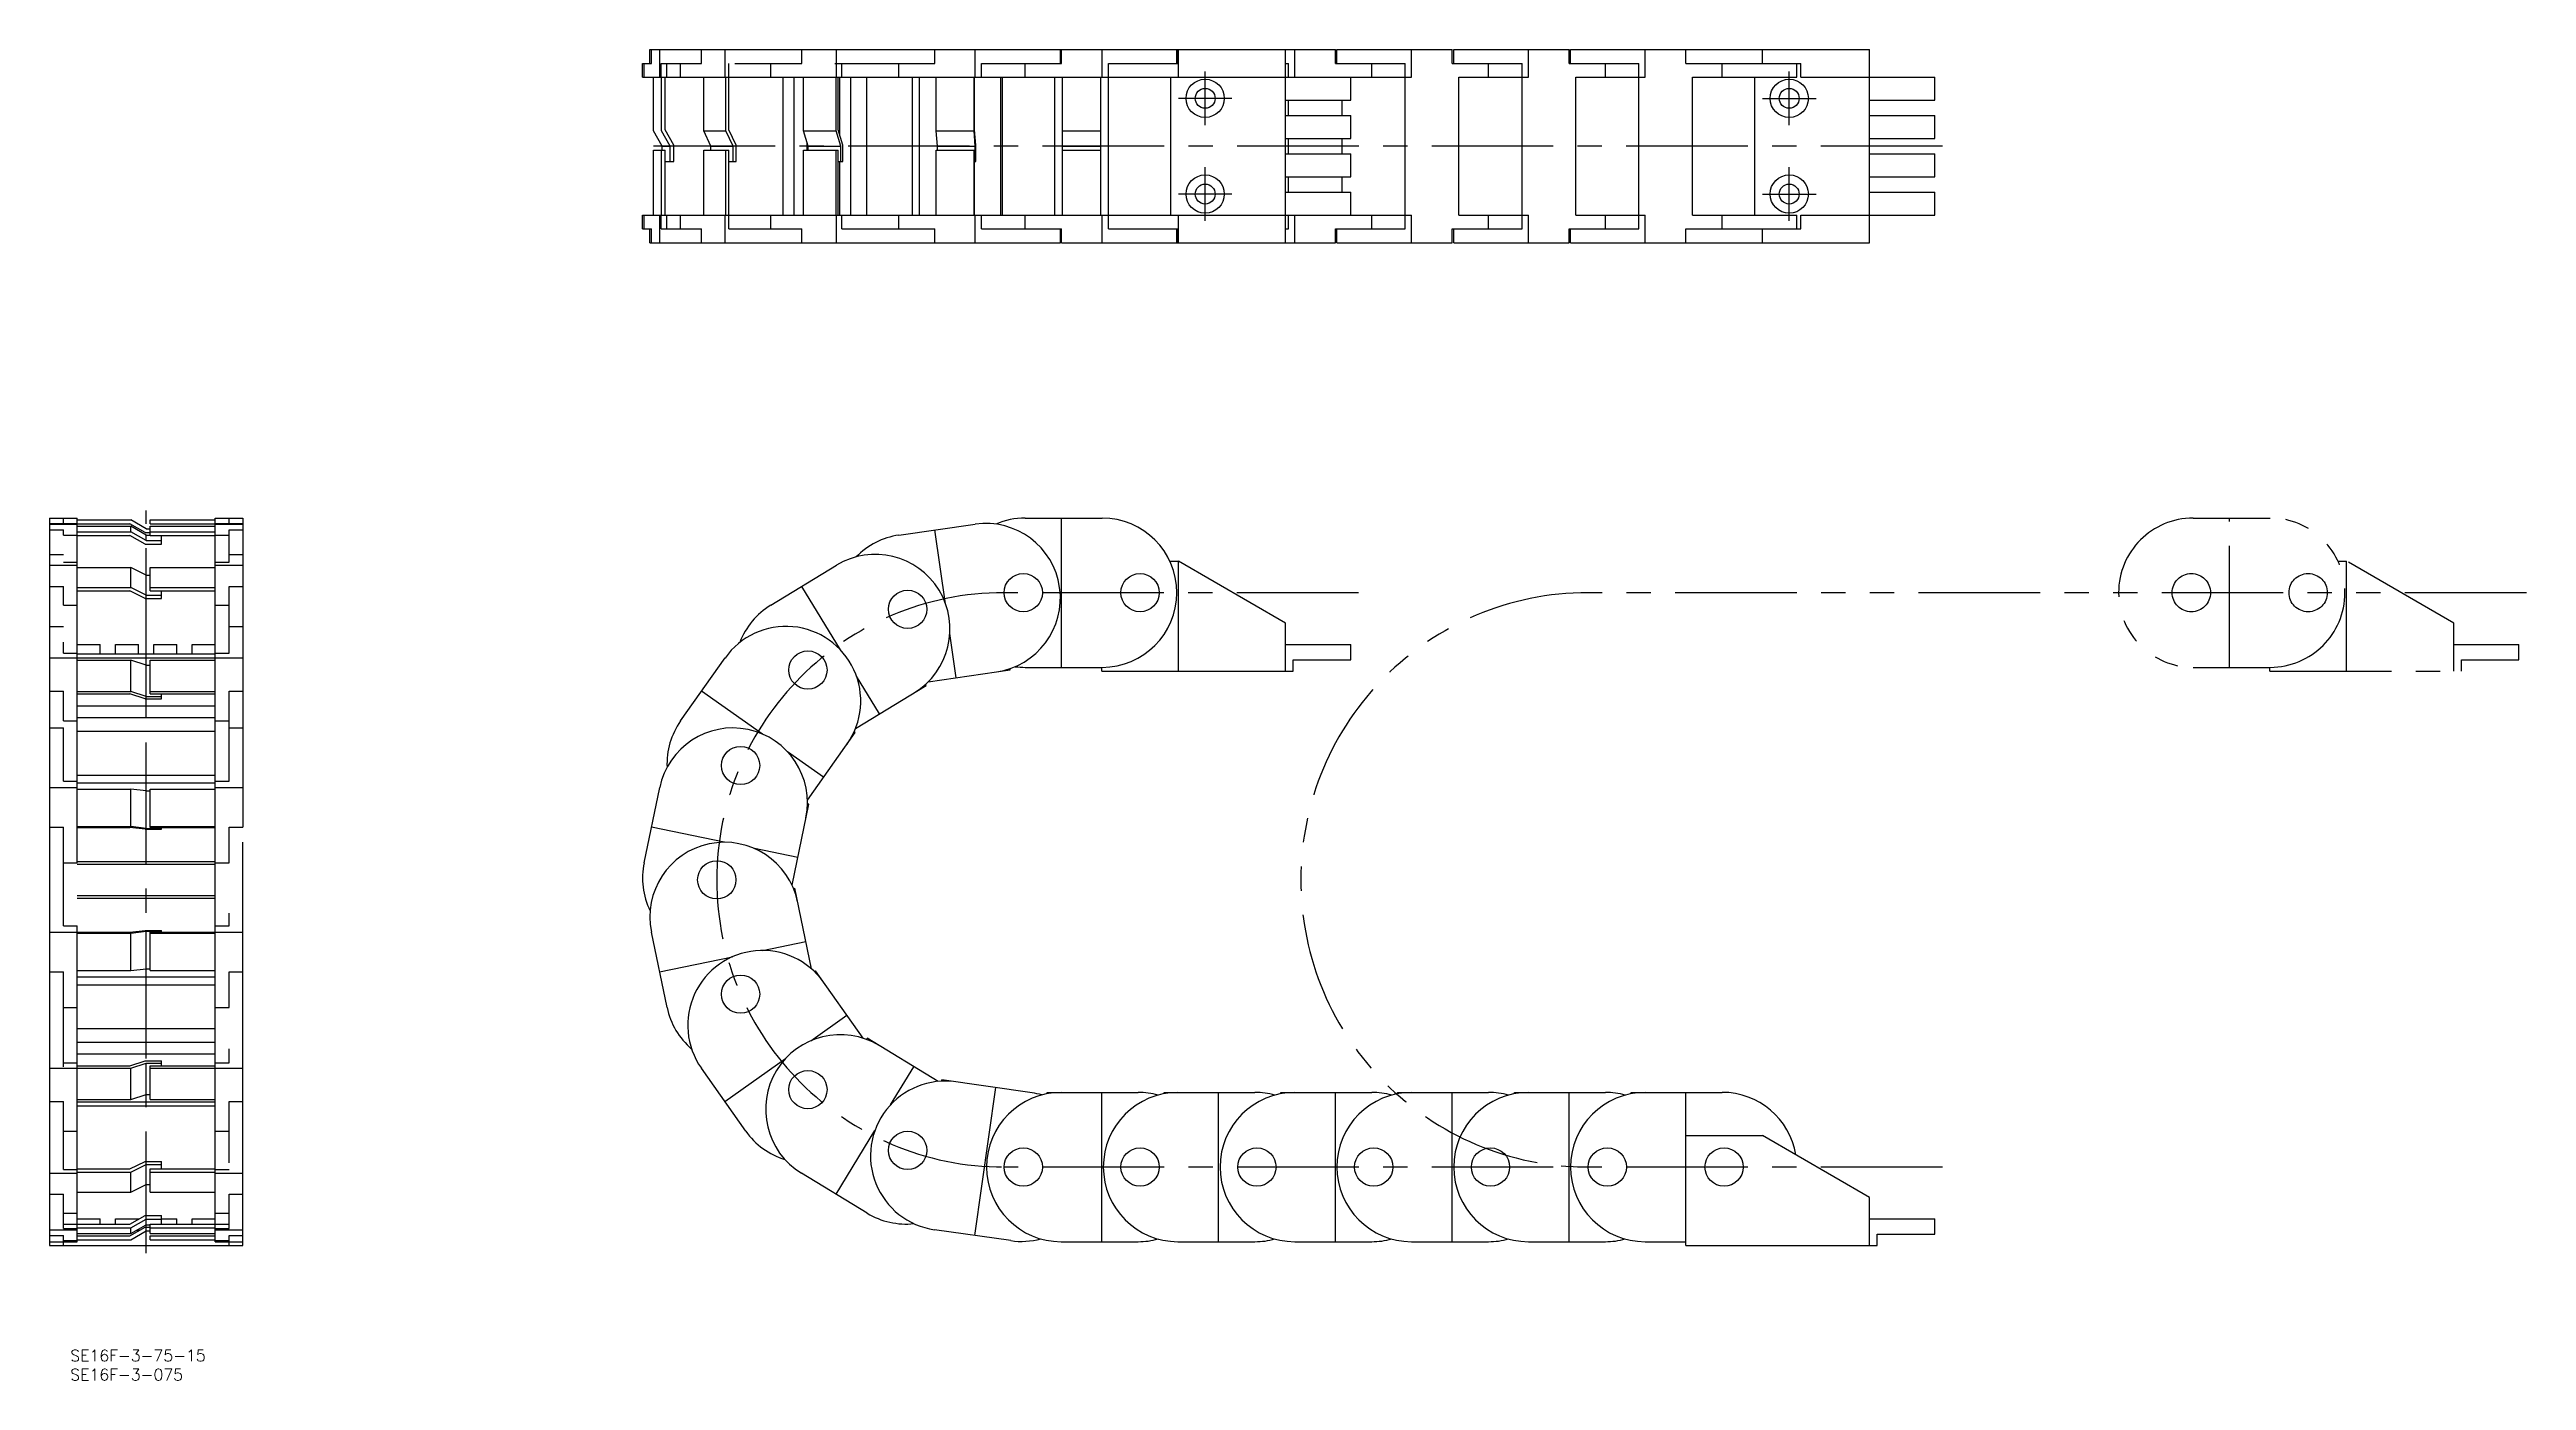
# Model space of a CAD drawing. Extents: x -25 to 621, y -35 to 312.
import ezdxf

# ---------------------------------------------------------------- set-up
doc = ezdxf.new("R2010")
doc.units = 0
doc.linetypes.add('CENTER', pattern=[50.8, 31.75, -6.35, 6.35, -6.35])
doc.linetypes.add('PHANTOM', pattern=[63.5, 31.75, -6.35, 6.35, -6.35, 6.35, -6.35])
doc.layers.get('0').update_dxf_attribs({"linetype": 'CONTINUOUS'})
doc.layers.add('CENTER', color=1, linetype='CENTER')
doc.styles.get("Standard").update_dxf_attribs({"font": 'txt.shx', "height": 3, "bigfont": 'bigfont.shx'})

msp = doc.modelspace()

# ---------------------------------------------------------------- linework, layer by layer
at = {"color": 7, "linetype": 'CONTINUOUS'}
for p, q in [((131.49, 308.73), (131.49, 312.35)), ((131.49, 312.35), (310.5, 312.35)), ((131.92, 308.73), (131.92, 312.35)), ((134.08, 305.1), (134.08, 312.35)), ((145.01, 308.73), (145.01, 312.35)), ((151.12, 305.1), (151.12, 312.35)), ((171.16, 308.73), (171.16, 312.35)), ((180.21, 305.1), (180.21, 312.35)), ((180.21, 305.1), (180.21, 312.35)), ((205.93, 308.73), (205.93, 312.35)), ((216.42, 305.1), (216.42, 312.35)), ((238.7, 308.73), (238.7, 312.35)), ((238.9, 308.73), (238.9, 312.35)), ((239, 308.73), (239, 312.35)), ((249.6, 305.1), (249.6, 312.35)), ((269.1, 308.73), (269.1, 312.35)), ((269.4, 308.73), (269.4, 312.35)), ((269.5, 305.1), (269.5, 312.35)), ((297.5, 261.85), (297.5, 312.35)), ((299.9, 305.1), (299.9, 312.35)), ((310.5, 308.73), (310.5, 312.35)), ((310.9, 308.73), (310.9, 312.35)), ((310.9, 312.35), (341, 312.35)), ((330.4, 305.1), (330.4, 312.35)), ((341, 308.73), (341, 312.35)), ((341.4, 308.73), (341.4, 312.35)), ((341.4, 312.35), (371.5, 312.35)), ((360.9, 305.1), (360.9, 312.35)), ((371.5, 308.73), (371.5, 312.35)), ((371.9, 308.73), (371.9, 312.35)), ((371.9, 312.35), (450, 312.35)), ((391.4, 305.1), (391.4, 312.35)), ((402, 308.73), (402, 312.35)), ((422, 308.73), (422, 312.35)), ((450, 261.85), (450, 312.35)), ((129.58, 305.1), (129.58, 308.73)), ((129.58, 308.73), (131.92, 308.73)), ((129.58, 305.1), (330.4, 305.1)), ((129.99, 305.1), (129.99, 308.73)), ((132.46, 291.1), (132.46, 305.1)), ((134.48, 305.1), (134.48, 308.73)), ((134.48, 308.73), (145.01, 308.73)), ((134.5, 291.1), (134.5, 305.1)), ((135.47, 291.37), (135.47, 305.1)), ((135.97, 305.1), (135.97, 308.73)), ((139.54, 305.1), (139.54, 308.73)), ((145.56, 291.1), (145.56, 305.1)), ((151.33, 291.1), (151.33, 305.1)), ((152.13, 305.1), (152.13, 308.73)), ((152.14, 291.37), (152.14, 305.1)), ((153.69, 308.73), (171.16, 308.73)), ((163.05, 305.1), (163.05, 308.73)), ((166.32, 269.1), (166.32, 305.1)), ((169.17, 269.1), (169.17, 305.1)), ((171.63, 291.1), (171.63, 305.1)), ((179.81, 308.73), (205.93, 308.73)), ((180.17, 291.1), (180.17, 305.1)), ((180.7, 291.37), (180.7, 305.1)), ((181.08, 290.08), (181.08, 305.1)), ((181.66, 305.1), (181.66, 308.73)), ((183.94, 269.1), (183.94, 305.1)), ((188.13, 269.1), (188.13, 305.1)), ((196.53, 305.1), (196.53, 308.73)), ((200.09, 269.1), (200.09, 305.1)), ((201.91, 269.1), (201.91, 305.1)), ((206.25, 291.1), (206.25, 305.1)), ((216.15, 291.1), (216.15, 305.1)), ((216.29, 291.37), (216.29, 305.1)), ((218.06, 305.1), (218.06, 308.73)), ((218.06, 308.73), (239, 308.73)), ((223.12, 269.1), (223.12, 305.1)), ((223.62, 269.1), (223.62, 305.1)), ((229.5, 305.1), (229.5, 308.73)), ((237.25, 269.1), (237.25, 305.1)), ((239.25, 269.1), (239.25, 305.1)), ((249.25, 269.1), (249.25, 305.1)), ((251.25, 305.1), (251.25, 308.73)), ((251.25, 308.73), (269.5, 308.73)), ((251.25, 269.1), (251.25, 305.1)), ((267.5, 269.1), (267.5, 305.1)), ((289.5, 305.1), (289.5, 305.1)), ((297.5, 308.73), (298.25, 308.73)), ((298.25, 305.1), (298.25, 308.73)), ((310.5, 308.73), (328.75, 308.73)), ((314.5, 299.1), (314.5, 305.1)), ((320, 305.1), (320, 308.73)), ((328.75, 265.48), (328.75, 308.73)), ((341, 308.73), (359.25, 308.73)), ((342.75, 269.1), (342.75, 305.1)), ((342.75, 305.1), (360.9, 305.1)), ((350.5, 305.1), (350.5, 308.73)), ((359.25, 265.48), (359.25, 308.73)), ((371.5, 308.73), (389.75, 308.73)), ((373.25, 269.1), (373.25, 305.1)), ((373.25, 305.1), (391.4, 305.1)), ((381, 305.1), (381, 308.73)), ((389.75, 265.48), (389.75, 308.73)), ((402, 308.73), (432, 308.73)), ((403.75, 269.1), (403.75, 305.1)), ((403.75, 305.1), (431, 305.1)), ((411.5, 305.1), (411.5, 308.73)), ((420, 269.1), (420, 305.1)), ((431, 305.1), (431, 308.73)), ((432, 305.1), (432, 308.73)), ((432, 305.1), (467, 305.1)), ((467, 299.1), (467, 305.1)), ((297.5, 299.1), (314.5, 299.1)), ((298.25, 295.1), (298.25, 299.1)), ((312.25, 295.1), (312.25, 299.1)), ((450, 299.1), (467, 299.1)), ((134.72, 287.1), (132.46, 291.1)), ((136.76, 287.1), (134.5, 291.1)), ((137.74, 287.37), (135.47, 291.37)), ((145.56, 291.1), (151.33, 291.1)), ((147.45, 287.1), (145.56, 291.1)), ((153.21, 287.1), (151.33, 291.1)), ((154.03, 287.37), (152.14, 291.37)), ((171.63, 291.1), (180.17, 291.1)), ((172.84, 287.1), (171.63, 291.1)), ((181.38, 287.1), (180.17, 291.1)), ((181.9, 287.37), (180.7, 291.37)), ((206.25, 291.1), (216.15, 291.1)), ((206.58, 287.1), (206.25, 291.1)), ((216.47, 287.1), (216.15, 291.1)), ((216.62, 287.37), (216.29, 291.37)), ((239.25, 291.1), (249.25, 291.1)), ((297.5, 295.1), (314.5, 295.1)), ((314.5, 289.1), (314.5, 295.1)), ((450, 295.1), (467, 295.1)), ((467, 289.1), (467, 295.1)), ((132.46, 269.1), (132.46, 286.1)), ((132.46, 286.1), (135.47, 286.1)), ((134.5, 269.1), (134.5, 286.1)), ((134.72, 286.1), (134.72, 287.1)), ((134.72, 287.1), (136.76, 287.1)), ((135.47, 269.1), (135.47, 286.1)), ((136.76, 283.1), (136.76, 287.1)), ((137.74, 283.1), (137.74, 287.37)), ((145.56, 269.1), (145.56, 286.1)), ((145.56, 286.1), (152.14, 286.1)), ((147.45, 286.1), (147.45, 287.1)), ((147.45, 287.1), (153.21, 287.1)), ((151.33, 269.1), (151.33, 286.1)), ((152.14, 269.1), (152.14, 286.1)), ((153.21, 283.1), (153.21, 287.1)), ((154.03, 283.1), (154.03, 287.37)), ((171.63, 269.1), (171.63, 286.1)), ((171.63, 286.1), (180.7, 286.1)), ((172.6, 286.1), (172.6, 287.89)), ((172.84, 286.1), (172.84, 287.1)), ((172.84, 287.1), (181.38, 287.1)), ((172.84, 287.1), (181.38, 287.1)), ((180.17, 269.1), (180.17, 286.1)), ((180.7, 269.1), (180.7, 286.1)), ((181.38, 283.1), (181.38, 287.1)), ((181.9, 283.1), (181.9, 287.37)), ((206.25, 269.1), (206.25, 286.1)), ((206.25, 286.1), (216.29, 286.1)), ((206.58, 286.1), (206.58, 287.1)), ((206.58, 287.1), (216.47, 287.1)), ((216.15, 269.1), (216.15, 286.1)), ((216.29, 269.1), (216.29, 286.1)), ((216.47, 283.1), (216.47, 287.1)), ((216.62, 283.1), (216.62, 287.37)), ((239.25, 287.1), (249.25, 287.1)), ((239.25, 286.1), (249.25, 286.1)), ((297.5, 289.1), (314.5, 289.1)), ((297.5, 285.1), (314.5, 285.1)), ((298.25, 285.1), (298.25, 289.1)), ((312.25, 285.1), (312.25, 289.1)), ((314.5, 279.1), (314.5, 285.1)), ((450, 289.1), (467, 289.1)), ((450, 285.1), (467, 285.1)), ((467, 279.1), (467, 285.1)), ((135.47, 283.1), (137.74, 283.1)), ((152.14, 283.1), (154.03, 283.1)), ((180.7, 283.1), (181.9, 283.1)), ((181.08, 269.1), (181.08, 283.1)), ((216.29, 283.1), (216.47, 283.1)), ((216.29, 283.1), (216.47, 283.1)), ((216.47, 283.1), (216.62, 283.1)), ((216.47, 283.1), (216.62, 283.1)), ((297.5, 279.1), (314.5, 279.1)), ((298.25, 275.1), (298.25, 279.1)), ((312.25, 275.1), (312.25, 279.1)), ((450, 279.1), (467, 279.1)), ((297.5, 275.1), (314.5, 275.1)), ((314.5, 269.1), (314.5, 275.1)), ((450, 275.1), (467, 275.1)), ((467, 269.1), (467, 275.1)), ((129.58, 265.48), (129.58, 269.1)), ((129.58, 269.1), (330.4, 269.1)), ((129.58, 265.48), (131.92, 265.48)), ((129.99, 265.48), (129.99, 269.1)), ((131.49, 261.85), (131.49, 265.48)), ((131.92, 261.85), (131.92, 265.48)), ((134.08, 261.85), (134.08, 269.1)), ((134.48, 265.48), (134.48, 269.1)), ((134.48, 265.48), (145.01, 265.48)), ((135.97, 265.48), (135.97, 269.1)), ((139.54, 265.48), (139.54, 269.1)), ((145.01, 261.85), (145.01, 265.48)), ((151.12, 261.85), (151.12, 269.1)), ((152.13, 265.48), (152.13, 269.1)), ((152.13, 265.48), (171.16, 265.48)), ((163.05, 265.48), (163.05, 269.1)), ((171.16, 261.85), (171.16, 265.48)), ((180.21, 261.85), (180.21, 269.1)), ((180.21, 261.85), (180.21, 269.1)), ((181.66, 265.48), (181.66, 269.1)), ((181.66, 265.48), (205.93, 265.48)), ((196.53, 265.48), (196.53, 269.1)), ((205.93, 261.85), (205.93, 265.48)), ((216.42, 261.85), (216.42, 269.1)), ((216.42, 261.85), (216.42, 269.1)), ((218.06, 265.48), (218.06, 269.1)), ((218.06, 265.48), (239, 265.48)), ((229.5, 265.48), (229.5, 269.1)), ((238.7, 261.85), (238.7, 265.48)), ((238.9, 261.85), (238.9, 265.48)), ((239, 261.85), (239, 265.48)), ((249.6, 261.85), (249.6, 269.1)), ((251.25, 265.48), (251.25, 269.1)), ((251.25, 265.48), (269.5, 265.48)), ((269.1, 261.85), (269.1, 265.48)), ((269.4, 261.85), (269.4, 265.48)), ((269.5, 261.85), (269.5, 269.1)), ((297.5, 265.48), (298.25, 265.48)), ((298.25, 265.48), (298.25, 269.1)), ((299.9, 261.85), (299.9, 269.1)), ((310.5, 261.85), (310.5, 265.48)), ((310.5, 265.48), (328.75, 265.48)), ((310.9, 261.85), (310.9, 265.48)), ((320, 265.48), (320, 269.1)), ((330.4, 261.85), (330.4, 269.1)), ((341, 261.85), (341, 265.48)), ((341, 265.48), (359.25, 265.48)), ((341.4, 261.85), (341.4, 265.48)), ((342.75, 269.1), (360.9, 269.1)), ((350.5, 265.48), (350.5, 269.1)), ((360.9, 261.85), (360.9, 269.1)), ((371.5, 261.85), (371.5, 265.48)), ((371.5, 265.48), (389.75, 265.48)), ((371.9, 261.85), (371.9, 265.48)), ((373.25, 269.1), (391.4, 269.1)), ((381, 265.48), (381, 269.1)), ((391.4, 261.85), (391.4, 269.1)), ((402, 261.85), (402, 265.48)), ((402, 265.48), (432, 265.48)), ((403.75, 269.1), (431, 269.1)), ((411.5, 265.48), (411.5, 269.1)), ((422, 261.85), (422, 265.48)), ((431, 265.48), (431, 269.1)), ((432, 265.48), (432, 269.1)), ((432, 269.1), (467, 269.1)), ((131.49, 261.85), (238.7, 261.85)), ((216.42, 261.85), (238.7, 261.85)), ((239, 261.85), (297.5, 261.85)), ((280, 261.85), (280, 261.85)), ((297.5, 261.85), (299.9, 261.85)), ((299.9, 261.85), (310.5, 261.85)), ((310.9, 261.85), (341, 261.85)), ((341.4, 261.85), (371.5, 261.85)), ((371.9, 261.85), (450, 261.85)), ((391.4, 261.85), (402, 261.85)), ((-25.25, 190), (-18, 190)), ((-25.25, 190), (-25.25, 0)), ((-25.25, 188.59), (-21.62, 188.59)), ((-25.25, 188.39), (-18, 188.39)), ((-21.62, 188.56), (-21.62, 190)), ((-21.62, 188.56), (-18, 188.56)), ((-18, 99.95), (-18, 190)), ((-18, 189.5), (-4, 189.5)), ((-18, 188.5), (-4.27, 188.5)), ((-18, 187.84), (-4, 187.84)), ((-0.27, 186.19), (-4.27, 188.5)), ((0, 187.19), (-4, 189.5)), ((-4, 186.42), (-4, 187.84)), ((0, 185.56), (-4, 187.84)), ((1, 188.5), (1, 189.5)), ((1, 189.5), (18, 189.5)), ((1, 188.5), (18, 188.5)), ((1, 185.43), (1, 187.84)), ((1, 187.84), (18, 187.84)), ((18, 190), (25.25, 190)), ((18, 1), (18, 190)), ((18, 188.56), (21.62, 188.56)), ((18, 188.39), (25.25, 188.39)), ((21.62, 188.56), (21.62, 190)), ((21.62, 188.59), (25.25, 188.59)), ((25.25, 190), (25.25, 109.26)), ((196.53, 185.52), (216.42, 188.39)), ((229.5, 190), (249.6, 190)), ((239, 151), (239, 190)), ((-25.25, 186.88), (-21.62, 186.88)), ((-21.62, 185.52), (-21.62, 186.88)), ((-21.62, 185.52), (-18, 185.52)), ((-18, 186.42), (-4, 186.42)), ((-18, 185.43), (-4.27, 185.43)), ((-0.27, 183.14), (-4.27, 185.43)), ((0, 184.13), (-4, 186.42)), ((-0.27, 186.19), (1, 186.19)), ((-0.27, 183.14), (4, 183.14)), ((0, 187.19), (1, 187.19)), ((0, 184.13), (0, 185.56)), ((0, 185.56), (1, 185.56)), ((0, 184.13), (4, 184.13)), ((1, 186.42), (18, 186.42)), ((1, 185.43), (18, 185.43)), ((4, 183.14), (4, 185.43)), ((18, 185.52), (21.62, 185.52)), ((21.62, 178.45), (21.62, 186.88)), ((21.62, 186.88), (25.25, 186.88)), ((208.71, 167.6), (205.93, 186.88)), ((-25.25, 180.5), (-21.62, 180.5)), ((-25.25, 177.66), (-18, 177.66)), ((-21.62, 178.45), (-18, 178.45)), ((-18, 177.05), (-4, 177.05)), ((-4, 171.85), (-4, 177.05)), ((0, 175.07), (-4, 177.05)), ((0, 169.87), (0, 175.07)), ((0, 169.87), (0, 175.07)), ((0, 175.07), (1, 175.07)), ((0, 175.07), (1, 175.07)), ((1, 170.99), (1, 177.05)), ((1, 177.05), (18, 177.05)), ((18, 178.45), (21.62, 178.45)), ((18, 177.66), (25.25, 177.66)), ((21.62, 180.5), (25.25, 180.5)), ((163.05, 167.2), (180.21, 177.66)), ((267.27, 178.75), (269.5, 178.75)), ((269.5, 150), (269.5, 178.75)), ((297.5, 162.58), (269.5, 178.75)), ((-25.25, 172.14), (-21.62, 172.14)), ((-21.62, 167.2), (-21.62, 172.14)), ((-18, 171.85), (-4, 171.85)), ((-18, 170.99), (-4.27, 170.99)), ((-0.27, 169.02), (-4.27, 170.99)), ((0, 169.87), (-4, 171.85)), ((-0.27, 169.02), (4, 169.02)), ((-0.27, 169.02), (4, 169.02)), ((0, 169.87), (4, 169.87)), ((0, 169.87), (4, 169.87)), ((1, 171.85), (18, 171.85)), ((1, 170.99), (18, 170.99)), ((4, 169.02), (4, 170.99)), ((21.62, 154.74), (21.62, 172.14)), ((21.62, 172.14), (25.25, 172.14)), ((181.26, 155.55), (171.16, 172.14)), ((-25.25, 161.7), (-21.62, 161.7)), ((-25.25, 161.7), (-21.62, 161.7)), ((-21.62, 167.2), (-18, 167.2)), ((18, 167.2), (21.62, 167.2)), ((21.62, 161.7), (25.25, 161.7)), ((21.62, 161.7), (25.25, 161.7)), ((297.5, 150), (297.5, 162.58)), ((-21.62, 154.74), (-21.62, 157.56)), ((-18, 157), (-12, 157)), ((-12, 154.5), (-12, 157)), ((-8, 154.5), (-8, 157)), ((-8, 157), (-2, 157)), ((-2, 154.5), (-2, 157)), ((2, 154.5), (2, 157)), ((2, 157), (8, 157)), ((8, 154.5), (8, 157)), ((12, 154.5), (12, 157)), ((12, 157), (18, 157)), ((21.62, 155.29), (21.62, 155.29)), ((21.62, 155.29), (21.62, 155.29)), ((211.49, 148.28), (209.82, 159.85)), ((297.5, 157), (314.5, 157)), ((314.5, 153), (314.5, 157)), ((-25.25, 153.44), (-18, 153.44)), ((-21.62, 154.74), (-18, 154.74)), ((-18, 154.5), (18, 154.5)), ((-18, 153.49), (18, 153.49)), ((-18, 152.86), (-4, 152.86)), ((-4, 144.69), (-4, 152.86)), ((0, 151.53), (-4, 152.86)), ((0, 143.36), (0, 151.53)), ((0, 151.53), (1, 151.53)), ((1, 144.11), (1, 152.86)), ((1, 152.86), (18, 152.86)), ((18, 154.74), (21.62, 154.74)), ((18, 153.44), (25.25, 153.44)), ((139.54, 137.01), (151.12, 153.44)), ((204.15, 147.22), (225.59, 150.31)), ((225.59, 150.31), (225.55, 150.65)), ((229.5, 151), (249.6, 151)), ((249.5, 150), (249.5, 151)), ((249.5, 150), (299.5, 150)), ((299.5, 153), (314.5, 153)), ((299.5, 150), (299.5, 153)), ((-25.25, 144.77), (-21.62, 144.77)), ((-21.62, 137.01), (-21.62, 144.77)), ((-18, 144.69), (-4, 144.69)), ((-18, 144.11), (-4.27, 144.11)), ((-0.27, 142.78), (-4.27, 144.11)), ((0, 143.36), (-4, 144.69)), ((-0.27, 142.78), (4, 142.78)), ((0, 143.36), (4, 143.36)), ((1, 144.69), (18, 144.69)), ((1, 144.11), (18, 144.11)), ((4, 142.78), (4, 144.11)), ((21.62, 121.24), (21.62, 144.77)), ((21.62, 144.77), (25.25, 144.77)), ((160.88, 133.58), (145.01, 144.77)), ((185.19, 135.02), (203.62, 146.25)), ((191.45, 138.83), (185.44, 148.69)), ((203.62, 146.25), (203.44, 146.54)), ((-21.62, 137.01), (-18, 137.01)), ((-18, 140.91), (18, 140.91)), ((-18, 137.92), (18, 137.92)), ((18, 137.01), (21.62, 137.01)), ((-25.25, 135.17), (-21.62, 135.17)), ((-21.62, 121.24), (-21.62, 135.17)), ((-18, 134.32), (18, 134.32)), ((21.62, 135.17), (25.25, 135.17)), ((172.66, 116.31), (185.09, 133.94)), ((185.09, 133.94), (184.81, 134.14)), ((-18, 122.88), (18, 122.88)), ((176.88, 122.3), (167.45, 128.95)), ((-25.25, 119.63), (-18, 119.63)), ((-21.62, 121.24), (-18, 121.24)), ((-18, 120.87), (18, 120.87)), ((-18, 119.19), (-4, 119.19)), ((-4, 109.4), (-4, 119.19)), ((0, 118.72), (-4, 119.19)), ((0, 108.93), (0, 118.72)), ((0, 118.72), (1, 118.72)), ((1, 109.2), (1, 119.19)), ((1, 119.19), (18, 119.19)), ((18, 121.24), (21.62, 121.24)), ((18, 119.63), (25.25, 119.63)), ((129.99, 99.95), (134.08, 119.63)), ((168.62, 94.15), (173, 115.28)), ((173, 115.28), (172.67, 115.35)), ((-25.25, 109.26), (-21.62, 109.26)), ((-21.62, 83.47), (-21.62, 109.26)), ((-18, 109.4), (-4, 109.4)), ((-18, 109.2), (-4.27, 109.2)), ((-0.27, 108.73), (-4.27, 109.2)), ((0, 108.93), (-4, 109.4)), ((-0.27, 108.73), (4, 108.73)), ((0, 108.93), (4, 108.93)), ((1, 109.4), (18, 109.4)), ((1, 109.2), (18, 109.2)), ((4, 108.73), (4, 109.2)), ((21.62, 99.95), (21.62, 109.26)), ((21.62, 109.26), (25.25, 109.26)), ((25.25, 0), (25.25, 105.31)), ((150.94, 105.31), (131.92, 109.26)), ((170.11, 101.33), (158.81, 103.67)), ((-21.62, 99.95), (-18, 99.95)), ((-18, 100.32), (18, 100.32)), ((-18, 99.61), (18, 99.61)), ((18, 99.95), (21.62, 99.95)), ((-18, 91.39), (18, 91.39)), ((-18, 90.68), (18, 90.68)), ((169.01, 93.28), (169.34, 93.35)), ((173.73, 72.22), (169.34, 93.35)), ((21.62, 83.47), (21.62, 86.83)), ((-25.25, 81.84), (-18, 81.84)), ((-21.62, 83.47), (-18, 83.47)), ((-18, 1), (-18, 83.47)), ((-18, 62.16), (-18, 81.84)), ((-18, 62.16), (-18, 81.84)), ((-18, 81.8), (-4.27, 81.8)), ((-18, 81.6), (-4, 81.6)), ((-4.27, 81.8), (-0.27, 82.27)), ((-4, 81.6), (0, 82.07)), ((-4, 71.81), (-4, 81.6)), ((-0.27, 82.27), (4, 82.27)), ((0, 72.28), (0, 82.07)), ((0, 82.07), (4, 82.07)), ((1, 71.81), (1, 81.8)), ((1, 81.8), (18, 81.8)), ((1, 81.6), (18, 81.6)), ((4, 81.8), (4, 82.27)), ((18, 83.47), (21.62, 83.47)), ((18, 81.84), (25.25, 81.84)), ((135.99, 62.16), (131.9, 81.84)), ((160.94, 77.05), (172.24, 79.39)), ((-25.25, 71.46), (-21.62, 71.46)), ((-21.62, 46.63), (-21.62, 71.46)), ((-18, 71.81), (-4, 71.81)), ((-4, 71.81), (0, 72.28)), ((0, 72.28), (1, 72.28)), ((1, 71.81), (18, 71.81)), ((21.62, 62.16), (21.62, 71.46)), ((21.62, 71.46), (25.25, 71.46)), ((134.06, 71.46), (153.07, 75.41)), ((174.44, 71.57), (174.72, 71.77)), ((187.16, 54.14), (174.72, 71.77)), ((-18, 70.13), (18, 70.13)), ((-18, 68.12), (18, 68.12)), ((-21.62, 62.16), (-18, 62.16)), ((18, 62.16), (21.62, 62.16)), ((173.5, 53.47), (182.93, 60.12)), ((-18, 56.68), (18, 56.68)), ((-18, 53.08), (18, 53.08)), ((188.06, 53.82), (188.24, 54.12)), ((206.75, 42.85), (188.24, 54.12)), ((-25.25, 46.31), (-18, 46.31)), ((-21.62, 47.7), (-18, 47.7)), ((-18, 50.09), (18, 50.09)), ((-18, 46.89), (-4.27, 46.89)), ((-18, 46.31), (-4, 46.31)), ((-4.27, 46.89), (-0.27, 48.22)), ((-4, 46.31), (0, 47.64)), ((-4, 38.14), (-4, 46.31)), ((-0.27, 48.22), (4, 48.22)), ((0, 39.47), (0, 47.64)), ((0, 47.64), (4, 47.64)), ((1, 38.14), (1, 46.89)), ((1, 46.89), (18, 46.89)), ((1, 46.31), (18, 46.31)), ((4, 46.89), (4, 48.22)), ((18, 47.7), (21.62, 47.7)), ((18, 46.31), (25.25, 46.31)), ((21.62, 47.7), (21.62, 51.4)), ((156.54, 29.88), (144.95, 46.31)), ((151.06, 37.65), (166.94, 48.84)), ((194.33, 36.72), (200.41, 46.71)), ((-4, 38.14), (0, 39.47)), ((0, 39.47), (1, 39.47)), ((207.73, 42.92), (207.78, 43.26)), ((231.29, 39.87), (207.78, 43.26)), ((216.32, 2.63), (221.88, 41.23)), ((235.25, 40), (259, 40)), ((235.25, 39.66), (235.25, 40)), ((249.5, 1), (249.5, 40)), ((265.75, 40), (289.5, 40)), ((265.75, 39.66), (265.75, 40)), ((280, 1), (280, 40)), ((296.25, 40), (320, 40)), ((296.25, 39.66), (296.25, 40)), ((310.5, 1), (310.5, 40)), ((326.75, 40), (350.5, 40)), ((326.75, 39.66), (326.75, 40)), ((341, 1), (341, 40)), ((357.25, 40), (381, 40)), ((357.25, 39.66), (357.25, 40)), ((371.5, 1), (371.5, 40)), ((387.75, 40), (411.5, 40)), ((387.75, 39.66), (387.75, 40)), ((402, 0), (402, 40)), ((-25.25, 37.65), (-21.62, 37.65)), ((-21.62, 19.83), (-21.62, 37.65)), ((-18, 38.14), (-4, 38.14)), ((-18, 37.51), (18, 37.51)), ((-18, 36.5), (18, 36.5)), ((1, 38.14), (18, 38.14)), ((21.62, 21.62), (21.62, 37.65)), ((21.62, 37.65), (25.25, 37.65)), ((-21.62, 29.88), (-18, 29.88)), ((18, 29.88), (21.62, 29.88)), ((180.13, 13.4), (190.26, 30.03)), ((402, 28.75), (422, 28.75)), ((450, 12.58), (422, 28.75)), ((-21.62, 19.83), (-18, 19.83)), ((-18, 20.01), (-4.27, 20.01)), ((-4.27, 20.01), (-0.27, 21.98)), ((-4, 19.15), (0, 21.13)), ((-0.27, 21.98), (4, 21.98)), ((0, 15.93), (0, 21.13)), ((0, 21.13), (4, 21.13)), ((1, 13.95), (1, 20.01)), ((1, 20.01), (18, 20.01)), ((4, 20.01), (4, 21.98)), ((18, 19.83), (21.62, 19.83)), ((-25.25, 18.91), (-18, 18.91)), ((-25.25, 13.4), (-21.62, 13.4)), ((-21.62, 4.44), (-21.62, 13.4)), ((-18, 19.15), (-4, 19.15)), ((-18, 13.95), (-4, 13.95)), ((-4, 13.95), (-4, 19.15)), ((-4, 13.95), (0, 15.93)), ((0, 15.93), (1, 15.93)), ((1, 19.15), (18, 19.15)), ((1, 13.95), (18, 13.95)), ((18, 18.91), (25.25, 18.91)), ((21.62, 4.44), (21.62, 13.4)), ((21.62, 13.4), (25.25, 13.4)), ((188.24, 8.45), (171.08, 18.91)), ((-21.62, 8.45), (-18, 8.45)), ((-18, 7), (-12, 7)), ((-12, 5.57), (-12, 7)), ((-8, 5.57), (-8, 7)), ((-8, 7), (-2, 7)), ((-4.27, 5.57), (-0.27, 7.86)), ((-4, 4.58), (0, 6.87)), ((-2, 6.87), (-2, 7)), ((-0.27, 7.86), (4, 7.86)), ((0, 5.44), (0, 6.87)), ((0, 6.87), (4, 6.87)), ((4, 5.57), (4, 7.86)), ((4, 7), (8, 7)), ((8, 5.57), (8, 7)), ((12, 5.57), (12, 7)), ((12, 7), (18, 7)), ((18, 8.45), (21.62, 8.45)), ((450, 0), (450, 12.58)), ((450, 7), (467, 7)), ((467, 3), (467, 7)), ((-25.25, 4.14), (-18, 4.14)), ((-25.25, 2.63), (-21.62, 2.63)), ((-25.25, 1), (-18, 1)), ((-25.25, 0), (25.25, 0)), ((-21.62, 5.61), (-18, 5.61)), ((-21.62, 4.44), (-18, 4.44)), ((-21.62, 1.07), (-21.62, 2.63)), ((-21.62, 1.27), (-18, 1.27)), ((-21.62, 1.07), (-18, 1.07)), ((-21.62, 1.07), (-18, 1.07)), ((-21.62, 0), (-21.62, 1)), ((-18, 5.57), (-4.27, 5.57)), ((-18, 4.58), (-4, 4.58)), ((-18, 3.16), (-4, 3.16)), ((-18, 2.5), (-4.27, 2.5)), ((-18, 1.5), (-4, 1.5)), ((-4.27, 2.5), (-0.27, 4.81)), ((-4, 3.16), (0, 5.44)), ((-4, 3.16), (-4, 4.58)), ((-4, 1.5), (0, 3.81)), ((-2.52, 4), (-1.67, 4)), ((-2, 4), (-2, 4.3)), ((-0.27, 4.81), (1, 4.81)), ((0, 5.44), (1, 5.44)), ((0, 3.81), (1, 3.81)), ((1, 3.16), (1, 5.57)), ((1, 5.57), (18, 5.57)), ((1, 4.58), (18, 4.58)), ((1, 3.16), (18, 3.16)), ((1, 1.5), (1, 2.5)), ((1, 2.5), (18, 2.5)), ((1, 1.5), (18, 1.5)), ((18, 5.61), (21.62, 5.61)), ((18, 4.44), (21.62, 4.44)), ((18, 4.14), (25.25, 4.14)), ((18, 1.27), (21.62, 1.27)), ((18, 1.07), (21.62, 1.07)), ((18, 1), (25.25, 1)), ((21.62, 1.07), (21.62, 2.63)), ((21.62, 2.63), (25.25, 2.63)), ((21.62, 0), (21.62, 1)), ((225.72, 1.27), (205.83, 4.14)), ((238.9, 1), (259, 1)), ((269.4, 1), (289.5, 1)), ((299.9, 1), (320, 1)), ((330.4, 1), (350.5, 1)), ((360.9, 1), (381, 1)), ((391.4, 1), (402, 1)), ((402, 0), (452, 0)), ((452, 3), (467, 3)), ((452, 0), (452, 3))]:
    msp.add_line(p, q, dxfattribs=at)
at = {"color": 3, "linetype": 'PHANTOM'}
for p, q in [((534.5, 190), (554.6, 190)), ((544, 151), (544, 190)), ((572.27, 178.75), (574.5, 178.75)), ((574.5, 150), (574.5, 178.75)), ((602.5, 162.58), (574.5, 178.75)), ((621.5, 170.5), (376.48, 170.5)), ((602.5, 150), (602.5, 162.58)), ((602.5, 157), (619.5, 157)), ((619.5, 153), (619.5, 157)), ((534.5, 151), (554.6, 151)), ((554.5, 150), (554.5, 151)), ((554.5, 150), (604.5, 150)), ((604.5, 153), (619.5, 153)), ((604.5, 150), (604.5, 153))]:
    msp.add_line(p, q, dxfattribs=at)
at = {"color": 7, "linetype": 'CONTINUOUS'}
for centre, radius in [((276.5, 299.6), 5), ((429, 299.6), 5), ((276.5, 299.6), 2.6), ((429, 299.6), 2.6), ((276.5, 274.6), 5), ((429, 274.6), 5), ((276.5, 274.6), 2.6), ((429, 274.6), 2.6), ((229, 170.5), 5), ((259.5, 170.5), 5), ((198.81, 166.15), 5), ((172.76, 150.29), 5), ((155.18, 125.36), 5), ((148.98, 95.5), 5), ((155.18, 65.64), 5), ((172.76, 40.71), 5), ((198.81, 24.85), 5), ((229, 20.5), 5), ((259.5, 20.5), 5), ((290, 20.5), 5), ((320.5, 20.5), 5), ((351, 20.5), 5), ((381.5, 20.5), 5), ((412, 20.5), 5)]:
    msp.add_circle(centre, radius, dxfattribs=at)
at = {"color": 3, "linetype": 'PHANTOM'}
for centre in [(534, 170.5), (564.5, 170.5)]:
    msp.add_circle(centre, 5, dxfattribs=at)
at = {"color": 7, "linetype": 'CONTINUOUS'}
for centre, start, end in [((219.2, 169.09), 278.19841, 98.19838), ((229.5, 170.5), 90, 113.26397), ((249.6, 170.5), 270.00002, 89.99998), ((199.31, 166.22), 98.19836, 135.6611), ((190.36, 161), 301.34026, 121.34025), ((167.06, 142.2), 324.80415, 144.80417), ((173.19, 150.55), 121.34024, 159.10898), ((229.5, 170.5), 262.34677, 270), ((155.47, 125.77), 144.80413, 182.57292), ((153.17, 115.67), 348.26805, 168.26805), ((153.17, 115.67), 348.26805, 168.26805), ((150.99, 85.81), 11.73195, 191.73195), ((149.08, 95.99), 168.26805, 206.03681), ((160.89, 57.55), 35.19585, 215.19588), ((155.08, 66.13), 191.73195, 229.50073), ((181.22, 35.56), 58.65976, 238.65974), ((208.61, 23.44), 81.8016, 261.80161), ((238.9, 20.5), 90.00002, 269.99998), ((228.51, 20.57), 74.14841, 81.80162), ((269.4, 20.5), 90.00002, 269.99998), ((259, 20.5), 74.534, 90), ((299.9, 20.5), 90, 270), ((289.5, 20.5), 74.534, 90), ((330.4, 20.5), 90, 270), ((320, 20.5), 74.534, 90), ((360.9, 20.5), 90, 270), ((350.5, 20.5), 74.534, 90), ((391.4, 20.5), 90, 270), ((381, 20.5), 74.534, 90), ((411.5, 20.5), 9.46645, 90), ((172.47, 41.12), 215.19585, 252.96466), ((198.38, 25.11), 238.65978, 276.12249), ((228.51, 20.57), 261.80163, 285.06563), ((259, 20.5), 270, 285.46605), ((289.5, 20.5), 270, 285.46602), ((320, 20.5), 270, 285.46602), ((350.5, 20.5), 270, 285.46602), ((381, 20.5), 270, 285.46603)]:
    msp.add_arc(centre, 19.5, start, end, dxfattribs=at)
at = {"color": 3, "linetype": 'PHANTOM'}
for centre, radius, start, end in [((534.5, 170.5), 19.5, 90, 270), ((554.6, 170.5), 19.5, 270.00002, 89.99998), ((376.48, 95.5), 75, 90, 270)]:
    msp.add_arc(centre, radius, start, end, dxfattribs=at)
at = {"layer": 'CENTER', "color": 1, "linetype": 'CENTER'}
for p, q in [((276.5, 292.6), (276.5, 306.6)), ((429, 292.6), (429, 306.6)), ((283.5, 299.6), (269.5, 299.6)), ((422, 299.6), (436, 299.6)), ((469, 287.1), (127.58, 287.1)), ((276.5, 267.6), (276.5, 281.6)), ((429, 267.6), (429, 281.6)), ((283.5, 274.6), (269.5, 274.6)), ((422, 274.6), (436, 274.6)), ((0, -2), (0, 192)), ((316.5, 170.5), (223.98, 170.5)), ((469, 20.5), (223.98, 20.5))]:
    msp.add_line(p, q, dxfattribs=at)
msp.add_arc((223.98, 95.5), 75, 90, 270, dxfattribs=at)

# ---------------------------------------------------------------- texts
at = {"color": 7, "linetype": 'CONTINUOUS'}
for s, p in [('SE16F-3-75-15', (-19.84, -30.24)), ('SE16F-3-075', (-19.84, -35.24))]:
    msp.add_text(s, height=3, dxfattribs=at).set_placement(p)

doc.saveas('drawing.dxf')
